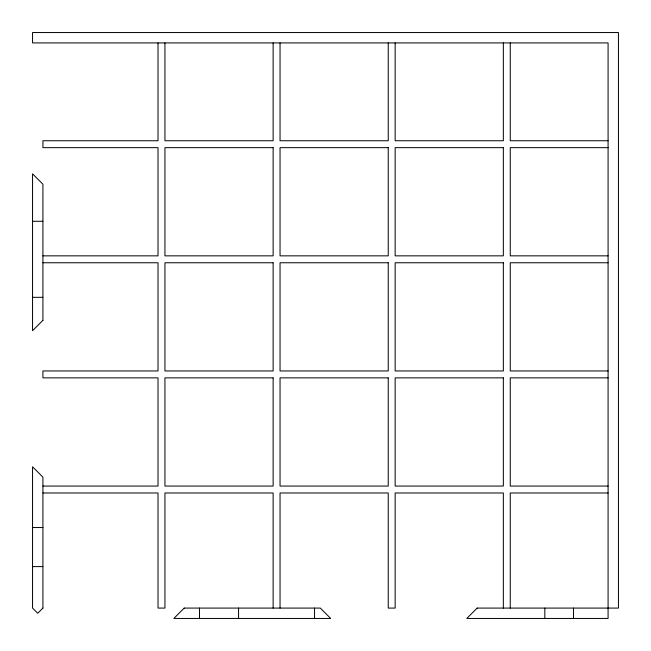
<?xml version="1.0" encoding="UTF-8"?>
<svg xmlns="http://www.w3.org/2000/svg" width="651" height="651" viewBox="0 0 651 651"><rect width="100%" height="100%" fill="white"/><g stroke="black" fill="none" stroke-linecap="round" stroke-linejoin="round"><path stroke-width="0.98" d="M608.083 140.746L510.254 140.746L510.254 42.917M608.083 147.655L510.254 147.655L510.254 255.851L608.083 255.851M32.55 221.283L42.917 221.283M42.917 255.851L158.022 255.851L158.022 147.655L42.917 147.655L42.917 140.746L158.022 140.746L158.022 42.917M42.917 262.76L158.022 262.76L158.022 370.956L42.917 370.956L42.917 377.865L158.022 377.865L158.022 486.061L42.917 486.061M608.083 262.76L510.254 262.76L510.254 370.956L608.083 370.956M32.55 297.328L42.917 297.328M608.083 377.865L510.254 377.865L510.254 486.061L608.083 486.061M42.917 492.978L158.022 492.978L158.022 608.083L164.939 608.083L164.939 492.978L273.135 492.978L273.135 608.083M608.083 492.978L510.254 492.978L510.254 608.083M32.55 527.538L42.917 527.538M32.55 566.598L42.917 566.598M573.515 608.083L573.515 618.45M544.822 608.083L544.822 618.45M503.345 42.917L503.345 140.746L395.149 140.746L395.149 42.917M503.345 608.083L503.345 492.978L395.149 492.978L395.149 608.083L388.24 608.083L388.24 492.978L280.044 492.978L280.044 608.083M388.24 42.917L388.24 140.746L280.044 140.746L280.044 42.917M314.547 608.083L314.547 618.45M273.135 42.917L273.135 140.746L164.939 140.746L164.939 42.917M238.567 608.083L238.567 618.45M199.507 608.083L199.507 618.45M42.917 320.316L32.55 330.684L32.55 173.841L42.917 184.209L42.917 320.316M42.917 608.083L37.734 613.266L32.55 608.083L32.55 466.791L42.917 477.159L42.917 608.083M184.209 608.083L173.841 618.45L330.684 618.45L320.316 608.083L184.209 608.083M477.159 608.083L466.791 618.45L608.083 618.45L608.083 42.917L32.55 42.917L32.55 32.55L618.45 32.55L618.45 608.083L477.159 608.083M273.135 147.655L164.939 147.655L164.939 255.851L273.135 255.851L273.135 147.655M388.24 147.655L280.044 147.655L280.044 255.851L388.24 255.851L388.24 147.655M503.345 147.655L395.149 147.655L395.149 255.851L503.345 255.851L503.345 147.655M273.135 262.76L164.939 262.76L164.939 370.956L273.135 370.956L273.135 262.76M388.24 262.76L280.044 262.76L280.044 370.956L388.24 370.956L388.24 262.76M503.345 262.76L395.149 262.76L395.149 370.956L503.345 370.956L503.345 262.76M273.135 377.865L164.939 377.865L164.939 486.061L273.135 486.061L273.135 377.865M388.24 377.865L280.044 377.865L280.044 486.061L388.24 486.061L388.24 377.865M503.345 377.865L395.149 377.865L395.149 486.061L503.345 486.061L503.345 377.865"/></g></svg>
